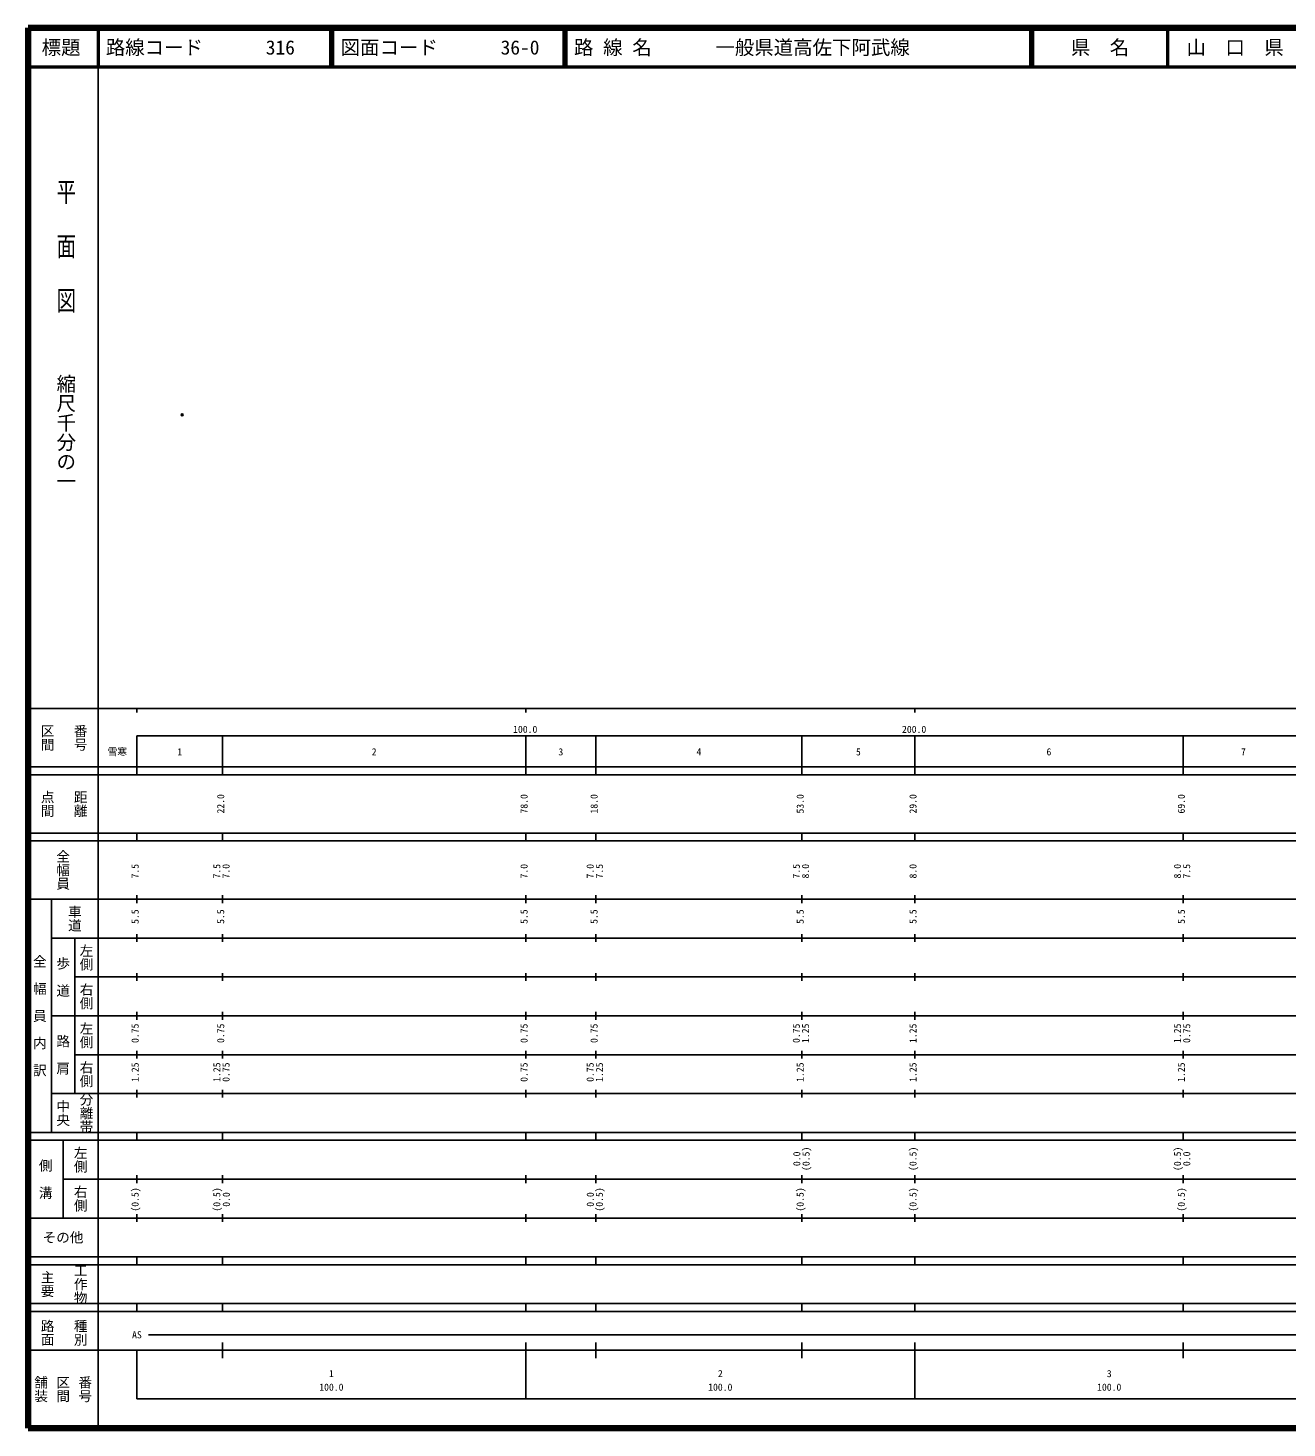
# Model space of a CAD drawing. Units: millimetres on the paper. Extents: x 40 to 680, y 20 to 380.
# Drawn here: x 40 to 363.7, y 20 to 380 of the extents above; entities that cross this region are included whole.
import ezdxf
from ezdxf.enums import TextEntityAlignment as Align

# ---------------------------------------------------------------- set-up
doc = ezdxf.new("R2010")
doc.units = ezdxf.units.MM
doc.header["$PDMODE"] = 32
doc.header["$PDSIZE"] = 0.5
doc.layers.add('M-OTRS', color=6, linetype='Continuous')
doc.layers.add('M-TTL-TXT', color=7, linetype='Continuous')
for name, color, linetype, lineweight in [('M-TTL', 2, 'Continuous', 140), ('M-TTL-BAND', 7, 'Continuous', 25), ('M-TTL-LINE', 7, 'Continuous', 50)]:
    doc.layers.add(name, color=color, linetype=linetype, lineweight=lineweight)
doc.styles.add('@ＭＳ ゴシック', font='')
doc.styles.add('ＭＳ ゴシック', font='')
doc.styles.get('@ＭＳ ゴシック').set_extended_font_data('@MS Gothic')
doc.styles.get('ＭＳ ゴシック').set_extended_font_data('MS Gothic')

msp = doc.modelspace()

# ---------------------------------------------------------------- linework, layer by layer
at = {"layer": 'M-OTRS'}
msp.add_point((79.634, 280.494), dxfattribs=at)
at = {"layer": 'M-TTL'}
for p, q in [((40, 380), (40, 20)), ((680, 380), (40, 380)), ((40, 20), (680, 20))]:
    msp.add_line(p, q, dxfattribs=at)
at = {"layer": 'M-TTL-BAND'}
for p, q in [((58, 370), (58, 20)), ((40, 205), (579, 205)), ((68, 205), (68, 204)), ((168, 205), (168, 204)), ((268, 205), (268, 204)), ((68, 198), (579, 198)), ((68, 198), (68, 188)), ((90, 188), (90, 198)), ((168, 188), (168, 198)), ((186, 188), (186, 198)), ((239, 188), (239, 198)), ((268, 188), (268, 198)), ((337, 188), (337, 198)), ((40, 190), (579, 190)), ((40, 188), (579, 188)), ((40, 173), (579, 173)), ((68, 171), (68, 173)), ((90, 171), (90, 173)), ((168, 171), (168, 173)), ((186, 171), (186, 173)), ((239, 171), (239, 173)), ((268, 171), (268, 173)), ((337, 171), (337, 173)), ((40, 171), (579, 171)), ((40, 156), (579, 156)), ((46, 96), (46, 156)), ((68, 155), (68, 157)), ((90, 155), (90, 157)), ((168, 155), (168, 157)), ((186, 155), (186, 157)), ((239, 155), (239, 157)), ((268, 155), (268, 157)), ((337, 155), (337, 157)), ((46, 146), (579, 146)), ((52, 146), (52, 106)), ((68, 145), (68, 147)), ((90, 145), (90, 147)), ((168, 145), (168, 147)), ((186, 145), (186, 147)), ((239, 145), (239, 147)), ((268, 145), (268, 147)), ((337, 145), (337, 147)), ((68, 135), (68, 137)), ((90, 135), (90, 137)), ((168, 135), (168, 137)), ((186, 135), (186, 137)), ((239, 135), (239, 137)), ((268, 135), (268, 137)), ((337, 135), (337, 137)), ((52, 136), (579, 136)), ((46, 126), (579, 126)), ((68, 125), (68, 127)), ((90, 125), (90, 127)), ((168, 125), (168, 127)), ((186, 125), (186, 127)), ((239, 125), (239, 127)), ((268, 125), (268, 127)), ((337, 125), (337, 127)), ((52, 116), (579, 116)), ((68, 115), (68, 117)), ((90, 115), (90, 117)), ((168, 115), (168, 117)), ((186, 115), (186, 117)), ((239, 115), (239, 117)), ((268, 115), (268, 117)), ((337, 115), (337, 117)), ((46, 106), (579, 106)), ((68, 105), (68, 107)), ((90, 105), (90, 107)), ((168, 105), (168, 107)), ((186, 105), (186, 107)), ((239, 105), (239, 107)), ((268, 105), (268, 107)), ((337, 105), (337, 107)), ((40, 96), (579, 96)), ((40, 94), (579, 94)), ((49, 94), (49, 74)), ((68, 94), (68, 96)), ((90, 94), (90, 96)), ((168, 94), (168, 96)), ((186, 94), (186, 96)), ((239, 94), (239, 96)), ((268, 94), (268, 96)), ((337, 94), (337, 96)), ((49, 84), (579, 84)), ((68, 83), (68, 85)), ((90, 83), (90, 85)), ((168, 83), (168, 85)), ((186, 83), (186, 85)), ((239, 83), (239, 85)), ((268, 83), (268, 85)), ((337, 83), (337, 85)), ((40, 74), (579, 74)), ((68, 73), (68, 75)), ((90, 73), (90, 75)), ((168, 73), (168, 75)), ((186, 73), (186, 75)), ((239, 73), (239, 75)), ((268, 73), (268, 75)), ((337, 73), (337, 75)), ((40, 64), (579, 64)), ((40, 62), (579, 62)), ((68, 62), (68, 64)), ((90, 62), (90, 64)), ((168, 62), (168, 64)), ((186, 62), (186, 64)), ((239, 62), (239, 64)), ((268, 62), (268, 64)), ((337, 62), (337, 64)), ((40, 52), (579, 52)), ((68, 50), (68, 52)), ((90, 50), (90, 52)), ((168, 50), (168, 52)), ((186, 50), (186, 52)), ((239, 50), (239, 52)), ((268, 50), (268, 52)), ((337, 50), (337, 52)), ((40, 50), (579, 50)), ((71, 44), (565, 44)), ((40, 40), (579, 40)), ((68, 40), (68, 27.5)), ((90, 38), (90, 42)), ((168, 27.5), (168, 42)), ((186, 38), (186, 42)), ((239, 38), (239, 42)), ((268, 27.5), (268, 42)), ((337, 38), (337, 42)), ((68, 27.5), (579, 27.5))]:
    msp.add_line(p, q, dxfattribs=at)
at = {"layer": 'M-TTL-LINE'}
for p, q in [((58, 380), (58, 370)), ((117.75, 380), (117.75, 370)), ((118.25, 380), (118.25, 370)), ((177.75, 380), (177.75, 370)), ((178.25, 380), (178.25, 370)), ((297.75, 380), (297.75, 370)), ((298.25, 380), (298.25, 370)), ((333, 380), (333, 370)), ((40, 370), (680, 370))]:
    msp.add_line(p, q, dxfattribs=at)

# ---------------------------------------------------------------- texts
at = {"layer": 'M-TTL-BAND', "style": '@ＭＳ ゴシック', "width": 1.4}
msp.add_text('平  面  図', height=3.666, rotation=270, dxfattribs=at).set_placement((49.777, 306.475), align=Align.MIDDLE_RIGHT)
at = {"layer": 'M-TTL-BAND', "style": '@ＭＳ ゴシック'}
msp.add_text('縮尺千分の一', height=3.666, rotation=270, dxfattribs=at).set_placement((49.777, 261.03), align=Align.MIDDLE_RIGHT)
for s, p in [('区間', (45, 197.5)), ('番号', (53.5, 197.5)), ('点間', (45, 180.5)), ('距離', (53.5, 180.5)), ('全幅員', (49, 163.5)), ('車道', (52, 151)), ('左側', (55, 141)), ('全\u3000幅\u3000員\u3000内\u3000訳', (43, 126)), ('歩\u3000道', (49, 136)), ('右側', (55, 131)), ('左側', (55, 121)), ('路\u3000肩', (49, 116)), ('右側', (55, 111)), ('分離帯', (55, 101)), ('中央', (49, 101)), ('左側', (53.5, 89)), ('側\u3000溝', (44.5, 84)), ('右側', (53.5, 79)), ('工作物', (53.5, 57)), ('主要', (45, 57)), ('路面', (45, 44.5)), ('種別', (53.5, 44.5)), ('舗装', (43.333, 30)), ('区間', (49, 30)), ('番号', (54.667, 30))]:
    msp.add_text(s, height=2.566, rotation=270, dxfattribs=at).set_placement(p, align=Align.MIDDLE_CENTER)
at = {"layer": 'M-TTL-BAND', "style": 'ＭＳ ゴシック'}
for s, p in [('100.0', (167.844, 198.195)), ('200.0', (267.844, 198.195)), ('雪寒', (62.96, 192.405)), ('1', (79, 192.405)), ('2', (129, 192.405)), ('3', (177, 192.405)), ('4', (212.5, 192.405)), ('5', (253.5, 192.405)), ('6', (302.5, 192.405)), ('7', (352.5, 192.405)), ('AS', (68, 42.5)), ('1', (118, 32.523)), ('2', (218, 32.523)), ('3', (318, 32.523)), ('100.0', (118, 29.033)), ('100.0', (218, 29.033)), ('100.0', (318, 29.033))]:
    msp.add_text(s, height=1.833, dxfattribs=at).set_placement(p, align=Align.BOTTOM_CENTER)
for s, p in [('22.0', (91, 180.5)), ('78.0', (169, 180.5)), ('18.0', (187, 180.5)), ('53.0', (240, 180.5)), ('29.0', (269, 180.5)), ('69.0', (338, 180.5)), ('7.5', (69, 163.174)), ('7.5', (90, 163.174)), ('7.0', (92.37, 163.174)), ('7.0', (169, 163.174)), ('7.0', (186, 163.174)), ('7.5', (188.37, 163.174)), ('7.5', (239, 163.174)), ('8.0', (241.37, 163.174)), ('8.0', (269, 163.174)), ('8.0', (337, 163.174)), ('7.5', (339.37, 163.174)), ('5.5', (69, 151.5)), ('5.5', (91, 151.5)), ('5.5', (169, 151.5)), ('5.5', (187, 151.5)), ('5.5', (240, 151.5)), ('5.5', (269, 151.5)), ('5.5', (338, 151.5)), ('0.75', (69, 121.5)), ('0.75', (91, 121.5)), ('0.75', (169, 121.5)), ('0.75', (187, 121.5)), ('0.75', (239, 121.5)), ('1.25', (241.37, 121.5)), ('1.25', (269, 121.5)), ('1.25', (337, 121.5)), ('0.75', (339.37, 121.5)), ('1.25', (69, 111.5)), ('1.25', (90, 111.5)), ('0.75', (92.37, 111.5)), ('0.75', (169, 111.5)), ('0.75', (186, 111.5)), ('1.25', (188.37, 111.5)), ('1.25', (240, 111.5)), ('1.25', (269, 111.5)), ('1.25', (338, 111.5)), ('0.0', (239.127, 89.217)), ('(0.5)', (241.507, 89.217)), ('(0.5)', (269, 89.217)), ('(0.5)', (337.02, 89.217)), ('0.0', (339.386, 89.217)), ('(0.5)', (69, 78.764)), ('(0.5)', (90, 78.764)), ('0.0', (92.435, 78.764)), ('0.0', (186.03, 78.764)), ('(0.5)', (188.37, 78.764)), ('(0.5)', (240, 78.764)), ('(0.5)', (269, 78.764)), ('(0.5)', (338, 78.764))]:
    msp.add_text(s, height=1.833, rotation=90, dxfattribs=at).set_placement(p, align=Align.BOTTOM_CENTER)
msp.add_text('その他', height=2.566, dxfattribs=at).set_placement((49, 69), align=Align.MIDDLE_CENTER)
at = {"layer": 'M-TTL-TXT', "style": 'ＭＳ ゴシック'}
for s, p in [('標題', (48.5, 375)), ('県\u3000名', (315.625, 375)), ('山\u3000口\u3000県', (350.375, 375))]:
    msp.add_text(s, height=3.666, dxfattribs=at).set_placement(p, align=Align.MIDDLE_CENTER)
for s, p in [('路線コード', (60, 375)), ('316', (101.142, 375)), ('図面コード', (120.38, 375)), ('36-0', (161.521, 375)), ('路 線 名', (180.38, 375)), ('一般県道高佐下阿武線', (216.734, 375))]:
    msp.add_text(s, height=3.666, dxfattribs=at).set_placement(p, align=Align.MIDDLE_LEFT)

doc.saveas('drawing.dxf')
